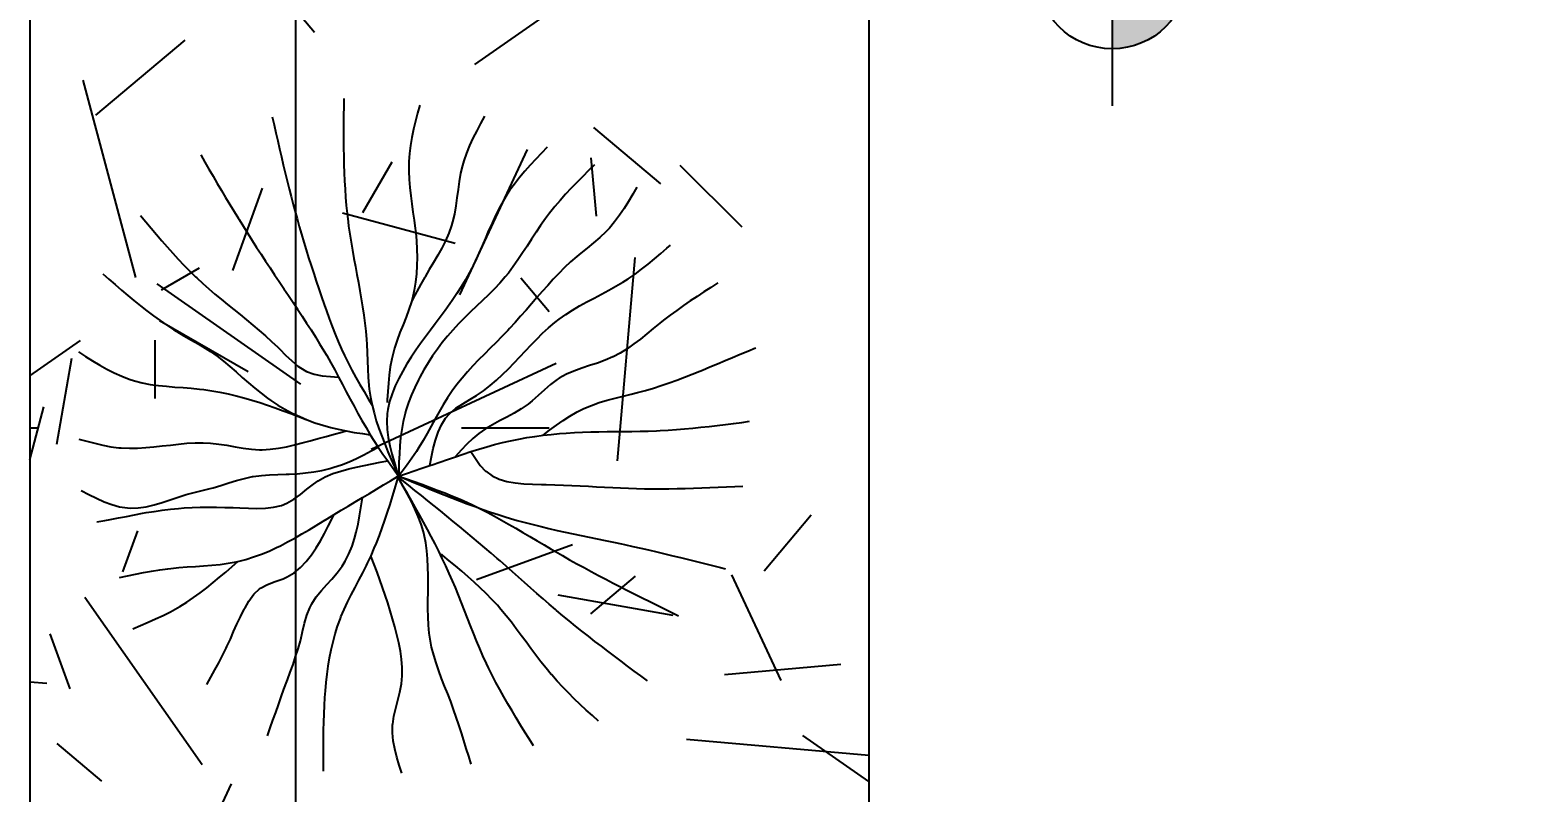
# Model space of a CAD drawing. Extents: x -120 to 1117, y 5 to 675.
# Drawn here: x 9.869 to 11.907, y 87.101 to 88.147 of the extents above; entities that cross this region are included whole.
import ezdxf

# ---------------------------------------------------------------- set-up
doc = ezdxf.new("R2010")
doc.units = 0
doc.header["$MEASUREMENT"] = 0
doc.layers.get('0').update_dxf_attribs({"linetype": 'CONTINUOUS'})
doc.layers.get('DEFPOINTS').update_dxf_attribs({"linetype": 'CONTINUOUS'})
for name, color, linetype in [('cota', 1, 'CONTINUOUS'), ('muro', 6, 'CONTINUOUS'), ('nivel', 4, 'CONTINUOUS'), ('piso', 4, 'CONTINUOUS'), ('vegetacao', 82, 'CONTINUOUS')]:
    doc.layers.add(name, color=color, linetype=linetype)
doc.styles.get("Standard").update_dxf_attribs({"font": 'arial.ttf'})
doc.dimstyles.new('cotass', dxfattribs={"dimtxt": 0.15, "dimasz": 0.15, "dimexe": 0.15, "dimexo": 0, "dimgap": 0.05, "dimtad": 0, "dimzin": 4, "dimdsep": 46, "dimtxsty": 'Standard', "dimblk": 'OBLIQUE', "dimcen": 0, "dimdle": 0.15, "dimclrd": 256, "dimclrt": 4, "dimadec": 0, "dimazin": 1, "dimtfac": 1, "dimtix": 1, "dimtofl": 0, "dimtmove": 0, "dimatfit": 3, "dimldrblk": 'OPEN30', "dimfxl": 0, "dimtolj": 1, "dimtzin": 0, "dimlwd": -1, "dimarcsym": 0})

# ---------------------------------------------------------------- blocks, each defined once
blk = doc.blocks.new('_Oblique')
at = {"color": 0, "linetype": 'ByBlock', "lineweight": -2}
blk.add_line((-0.5, -0.5), (0.5, 0.5), dxfattribs=at)
blk = doc.blocks.new('*D25')
at = {"layer": 'cota', "transparency": 16777216}
for p, q in [((10.2335, 93.8937), (10.2335, 86.4597)), ((10.2335, 78.4337), (10.2335, 85.8677))]:
    blk.add_line(p, q, dxfattribs=at)
at = {"layer": 'cota', "color": 0, "lineweight": -2, "transparency": 16777216}
for p, q in [((9.8693, 93.7437), (10.3835, 93.7437)), ((10.0093, 78.5837), (10.3835, 78.5837))]:
    blk.add_line(p, q, dxfattribs=at)
at = {"layer": 'DEFPOINTS', "color": 0, "transparency": 16777216}
for p in [(9.8693, 93.7437), (10.0093, 78.5837), (10.2335, 78.5837)]:
    blk.add_point(p, dxfattribs=at)
at = {"layer": 'cota', "transparency": 16777216, "xscale": 0.15, "yscale": 0.15, "zscale": 0.15}
for p, rotation in [((10.2335, 93.7437), 90), ((10.2335, 78.5837), 270)]:
    blk.add_blockref('_Oblique', p, dxfattribs=dict(at, rotation=rotation))
at = {"layer": 'cota', "color": 4, "transparency": 16777216, "insert": (10.2335, 86.1637), "char_height": 0.15, "attachment_point": 5, "rotation": 90}
blk.add_mtext('\\A1;15.16', dxfattribs=at)
blk = doc.blocks.new('_Open30')
at = {"color": 0, "linetype": 'ByBlock', "lineweight": -2}
for p, q in [((-1, 0.268), (0, 0)), ((0, 0), (-1, -0.268)), ((0, 0), (-1, 0))]:
    blk.add_line(p, q, dxfattribs=at)
blk = doc.blocks.new('NIVEL')
at = {"layer": 'nivel'}
h = blk.add_hatch(color=256, dxfattribs=at)
h.paths.add_polyline_path([(0, 0.1375, 0.414214), (-0.1375, 0), (0, 0)])
h.paths.add_polyline_path([(0, 0), (0, -0.1375, 0.414214), (0.1375, 0)])
for p, q in [((0, 0.2417), (0, -0.2417)), ((0.7095, 0), (-0.2418, 0))]:
    blk.add_line(p, q, dxfattribs=at)
blk.add_circle((0, 0), 0.1375, dxfattribs=at)

msp = doc.modelspace()

# ---------------------------------------------------------------- hatches: boundary and pattern name
at = {"layer": 'vegetacao'}
h = msp.add_hatch(dxfattribs=at)
h.set_pattern_fill('ANGLE', color=256, scale=2, style=0)
h.set_pattern_definition([(0, (0, 0), (0, 0.55), [0.4, -0.15]), (90, (0, 0), (-0.55, 3e-17), [0.4, -0.15])])
edge = h.paths.add_edge_path()
edge.add_line((33.5894, 75.9237), (33.5894, 116.2837))
edge.add_line((33.5894, 116.2837), (9.8693, 116.2837))
edge.add_line((9.8693, 116.2837), (9.8693, 110.2837))
edge.add_line((9.8693, 110.2837), (27.5894, 110.2837))
edge.add_arc((27.5894, 107.2837), 3, 0, 90, ccw=False)
edge.add_line((30.5894, 107.2837), (30.5894, 75.9237))
edge.add_line((30.5894, 75.9237), (33.5894, 75.9237))
edge = h.paths.add_edge_path(flags=17)
edge.add_line((27.3693, 110.2837), (27.5894, 110.2837))
edge.add_arc((27.5894, 107.2837), 3, 0, 90, ccw=False)
edge.add_line((30.5894, 107.2837), (30.5894, 93.8737))
edge.add_line((30.5894, 93.8737), (24.8993, 93.8737))
edge.add_line((24.8993, 93.8737), (24.8993, 91.5437))
edge.add_line((24.8993, 91.5437), (22.8493, 91.5437))
edge.add_line((22.8493, 91.5437), (22.8493, 95.2856))
edge.add_line((22.8493, 95.2856), (27.8493, 95.2856))
edge.add_line((27.8493, 95.2856), (27.8493, 97.7856))
edge.add_line((27.8493, 97.7856), (27.2544, 97.7856))
edge.add_line((27.2544, 97.7856), (27.2544, 105.2837))
edge.add_line((27.2544, 105.2837), (27.3693, 105.2837))
edge.add_line((27.3693, 105.2837), (27.3693, 110.2837))
h.paths.add_polyline_path([(22.8493, 95.2856), (22.8493, 97.7856), (27.8493, 97.7856), (27.8493, 95.2856)], flags=16)
h.paths.add_polyline_path([(22.2544, 97.7856), (22.2544, 100.2856), (27.2544, 100.2856), (27.2544, 97.7856)], flags=17)
h.paths.add_polyline_path([(22.2544, 100.2856), (22.2544, 102.7856), (27.2544, 102.7856), (27.2544, 100.2856)], flags=17)
h.paths.add_polyline_path([(22.2544, 102.7856), (22.2544, 105.2856), (27.2544, 105.2856), (27.2544, 102.7856)], flags=17)
h.paths.add_polyline_path([(27.3693, 105.2837), (24.8693, 105.2837), (24.8693, 110.2837), (27.3693, 110.2837)], flags=16)
h.paths.add_polyline_path([(24.8693, 105.2837), (22.3693, 105.2837), (22.3693, 110.2837), (24.8693, 110.2837)], flags=17)
h.paths.add_polyline_path([(22.3693, 105.2837), (19.8693, 105.2837), (19.8693, 110.2837), (22.3693, 110.2837)], flags=17)
h.paths.add_polyline_path([(19.8693, 105.2837), (17.3693, 105.2837), (17.3693, 110.2837), (19.8693, 110.2837)], flags=17)
h.paths.add_polyline_path([(17.3693, 105.2837), (14.8693, 105.2837), (14.8693, 110.2837), (17.3693, 110.2837)], flags=17)
h.paths.add_polyline_path([(14.8693, 105.2837), (12.3693, 105.2837), (12.3693, 110.2837), (14.8693, 110.2837)], flags=17)
h = msp.add_hatch(dxfattribs=at)
h.set_pattern_fill('TRACOS2', color=256, scale=2, style=0)
h.set_pattern_definition([(0, (1.44, 0.96), (0.88, 1.52), [0.08, -1.34, 0.06, -0.58, 0.12, -1.42]), (5, (0.54, 1.68), (0.787509, 1.554551), [0.16, -1.34, 0.12, -0.58, 0.24, -1.42]), (10, (1.06, 1.78), (0.53784, 1.902295), [0.14, -0.34, 0.18, -1.06, 0.1, -1.32]), (15, (0.7, 1.96), (0.450046, 1.797737), [0.28, -0.34, 0.3, -1.06, 0.22, -1.32]), (20, (0.86, 1.14), (0.889806, 1.473175), [0.16, -1.1, 0.14, -0.82, 0.1, -0.64]), (25, (1.14, 0.86), (0.997231, 1.458057), [0.22, -1.1, 0.28, -0.82, 0.24, -0.64]), (30, (1.44, 1.02), (-0.146462, 1.69368), [0.1, -0.66, 0.08, -0.98, 0.06, -1.3]), (35, (0.54, 0.3), (0.148824, 1.9842), [0.22, -0.66, 0.16, -0.98, 0.12, -1.3]), (40, (0.88, 1.46), (0.225573, 1.442469), [0.08, -0.88, 0.06, -0.56, 0.16, -1.02]), (45, (0.88, 0.74), (-0.410122, 1.965757), [0.16, -0.88, 0.12, -0.56, 0.3, -1.02]), (50, (1.18, 0.74), (-0.534986, 1.571557), [0.04, -0.74, 0.1, -1.22, 0.12, -0.62]), (60, (1.24, 0.88), (-0.663154, 1.491384), [0.1, -0.82, 0.04, -0.96, 0.08, -0.74]), (65, (0.52, 0.88), (-0.486328, 2.080453), [0.22, -0.82, 0.08, -0.96, 0.16, -0.74]), (70, (1.02, 0.64), (-0.732615, 1.437246), [0.06, -0.38, 0.12, -0.64, 0.08, -0.88]), (75, (0.3, 0.46), (-1.55056, 1.554275), [0.12, -0.38, 0.24, -0.64, 0.16, -0.88]), (80, (1.12, 1.82), (-1.390436, 1.09813), [0.14, -0.88, 0.06, -1.04, 0.12, -0.98]), (85, (1.3, 0.38), (-1.660168, 0.988455), [0.28, -0.88, 0.12, -1.04, 0.24, -0.98]), (90, (1.24, 0.96), (-1.76, 0.74), [0.12, -0.62, 0.08, -1.22, 0.04, -1.24]), (95, (0.52, 1.68), (-1.88055, 1.30105), [0.24, -0.62, 0.08, -1.22, 0.08, -1.24]), (100, (0.92, 1.58), (-1.653143, 0.967635), [0.14, -0.78, 0.12, -0.64, 0.14, -1.46]), (105, (1.28, 1.94), (-1.731187, 0.819872), [0.28, -0.78, 0.24, -0.64, 0.28, -1.46]), (110, (0.78, 0.44), (-1.602936, 0.544608), [0.16, -0.52, 0.08, -1.06, 0.12, -1.16]), (115, (1.86, 0.44), (-1.644302, 0.40283), [0.3, -0.52, 0.16, -1.06, 0.24, -1.16]), (120, (0.24, 0.68), (-1.911, 0.189948), [0.1, -1.34, 0.12, -0.62, 0.14, -0.82]), (125, (0.42, 0.86), (-2.170974, 0.066875), [0.22, -1.34, 0.24, -0.62, 0.28, -0.82]), (130, (0.68, 0.24), (-1.860718, 0.475107), [0.06, -0.44, 0.08, -0.86, 0.16, -1.12]), (135, (0.86, 0.42), (-2.149605, 0.311127), [0.12, -0.44, 0.16, -0.86, 0.3, -1.12]), (140, (0.08, 1.84), (-1.470646, -0.228038), [0.12, -0.72, 0.14, -0.62, 0.08, -0.84]), (145, (0.88, 0.58), (-1.548418, -0.502793), [0.24, -0.72, 0.28, -0.62, 0.16, -0.84]), (150, (1.74, 0.12), (-1.3655, -0.805115), [0.08, -0.56, 0.16, -1.24, 0.14, -1.14]), (155, (1.56, 1.22), (-1.77954, -0.692849), [0.16, -0.56, 0.3, -1.24, 0.28, -1.14]), (160, (0.42, 1.24), (-1.586007, -1.082858), [0.12, -0.84, 0.1, -0.76, 0.08, -1.22]), (165, (0.24, 0.52), (-1.70605, -1.344246), [0.24, -0.84, 0.22, -0.76, 0.16, -1.22]), (170, (0.54, 0.76), (-1.437627, -1.127488), [0.18, -0.66, 0.12, -0.9, 0.16, -0.88]), (175, (1.44, 1.66), (-1.365265, -1.607125), [0.22, -0.66, 0.24, -0.9, 0.26, -0.88])])
h.paths.add_polyline_path([(11.0193, 79.2137), (9.8693, 79.2137), (9.8693, 93.7437), (11.0193, 93.7437)])

# ---------------------------------------------------------------- linework, layer by layer
at = {"layer": 'muro'}
msp.add_line((9.8693, 93.7437), (9.8693, 78.5637), dxfattribs=at)
at = {"layer": 'piso'}
msp.add_line((11.0193, 93.7437), (11.0193, 78.5837), dxfattribs=at)
at = {"layer": 'vegetacao'}
for points in [[(10.2997, 88.0527), (10.2996, 88.0413), (10.2995, 88.0301), (10.2994, 88.0188), (10.2994, 88.0075), (10.2994, 87.9962), (10.2995, 87.9849), (10.2997, 87.9736), (10.3, 87.9623), (10.3004, 87.9511), (10.3008, 87.9398), (10.3015, 87.9286), (10.3023, 87.9174), (10.3032, 87.9062), (10.3043, 87.895), (10.3056, 87.8839), (10.3064, 87.878), (10.3079, 87.8669), (10.3097, 87.8558), (10.3116, 87.8447), (10.3136, 87.8336), (10.3156, 87.8225), (10.3177, 87.8114), (10.3198, 87.8004), (10.3218, 87.7893), (10.3238, 87.7782), (10.3256, 87.7671), (10.3273, 87.7559), (10.3287, 87.7448), (10.33, 87.7336), (10.331, 87.7223), (10.3314, 87.7157), (10.3319, 87.7044), (10.3322, 87.6931), (10.3326, 87.6818), (10.3332, 87.6706), (10.3341, 87.6594), (10.3346, 87.6544), (10.3363, 87.6434), (10.3385, 87.6324), (10.3412, 87.6216), (10.3443, 87.6108), (10.3479, 87.6002), (10.3517, 87.5895), (10.3558, 87.579), (10.3602, 87.5684), (10.3647, 87.5579), (10.3693, 87.5475), (10.374, 87.537), (10.3749, 87.535)], [(10.4039, 88.0438), (10.401, 88.0328), (10.3982, 88.0217), (10.3955, 88.0107), (10.3932, 87.9996), (10.3912, 87.9885), (10.3898, 87.9775), (10.3889, 87.9664), (10.3888, 87.9641), (10.3887, 87.953), (10.3892, 87.9418), (10.3902, 87.9307), (10.3915, 87.9195), (10.393, 87.9084), (10.3946, 87.8971), (10.3962, 87.8859), (10.3977, 87.8745), (10.3983, 87.8691), (10.3993, 87.8577), (10.4, 87.8463), (10.4003, 87.8349), (10.4001, 87.8236), (10.3994, 87.8123), (10.3982, 87.8011), (10.3963, 87.79), (10.3939, 87.779), (10.3925, 87.7741), (10.3891, 87.7634), (10.3852, 87.7528), (10.381, 87.7423), (10.3768, 87.7318), (10.3729, 87.7212), (10.3693, 87.7106), (10.3682, 87.7066), (10.3655, 87.6957), (10.3635, 87.6847), (10.3621, 87.6735), (10.3609, 87.6623), (10.3601, 87.651), (10.3594, 87.6396), (10.3592, 87.6361)], [(10.2017, 88.0278), (10.2042, 88.0168), (10.2067, 88.0059), (10.2092, 87.9949), (10.2117, 87.9839), (10.2143, 87.973), (10.2169, 87.962), (10.2195, 87.9511), (10.2222, 87.9401), (10.2249, 87.9292), (10.2277, 87.9183), (10.2305, 87.9074), (10.2327, 87.8992), (10.2357, 87.8884), (10.2387, 87.8775), (10.2419, 87.8667), (10.245, 87.8559), (10.2483, 87.8451), (10.2516, 87.8344), (10.255, 87.8237), (10.2585, 87.8129), (10.262, 87.8022), (10.2655, 87.7916), (10.2692, 87.7809), (10.273, 87.7703), (10.2761, 87.7615), (10.2799, 87.7509), (10.2839, 87.7403), (10.2879, 87.7298), (10.2922, 87.7194), (10.2967, 87.7091), (10.3008, 87.7002), (10.3058, 87.6901), (10.3109, 87.6802), (10.3164, 87.6703), (10.3219, 87.6605), (10.3276, 87.6508), (10.3334, 87.6411), (10.3385, 87.6324)], [(10.4928, 88.0288), (10.4873, 88.0188), (10.4819, 88.0087), (10.4768, 87.9986), (10.4721, 87.9884), (10.4678, 87.978), (10.4642, 87.9675), (10.4624, 87.9612), (10.4599, 87.9503), (10.4579, 87.9392), (10.4564, 87.928), (10.4548, 87.9167), (10.4533, 87.9055), (10.4513, 87.8944), (10.4488, 87.8835), (10.4473, 87.8785), (10.4436, 87.868), (10.4391, 87.8577), (10.434, 87.8477), (10.4285, 87.8378), (10.4227, 87.828), (10.4169, 87.8183), (10.4111, 87.8085), (10.4108, 87.8078), (10.4052, 87.798), (10.3999, 87.7881), (10.3946, 87.7782), (10.3925, 87.7741)], [(10.1038, 87.9754), (10.1094, 87.9657), (10.115, 87.9559), (10.1207, 87.9462), (10.1264, 87.9365), (10.132, 87.9267), (10.1378, 87.9171), (10.1436, 87.9074), (10.1494, 87.8978), (10.1553, 87.8882), (10.1562, 87.8867), (10.1621, 87.8772), (10.1681, 87.8676), (10.1741, 87.8582), (10.1802, 87.8487), (10.1864, 87.8393), (10.1925, 87.8298), (10.1987, 87.8204), (10.205, 87.8111), (10.2112, 87.8017), (10.2175, 87.7923), (10.2177, 87.7919), (10.224, 87.7825), (10.2303, 87.7732), (10.2365, 87.7638), (10.2427, 87.7544), (10.2488, 87.7449), (10.2549, 87.7355), (10.2608, 87.7259), (10.2667, 87.7163), (10.2725, 87.7067), (10.2763, 87.7002), (10.2818, 87.6904), (10.2873, 87.6805), (10.2926, 87.6706), (10.2979, 87.6606), (10.3032, 87.6507), (10.3085, 87.6407), (10.3138, 87.6308), (10.3192, 87.6209), (10.3247, 87.6111), (10.3303, 87.6014), (10.3361, 87.5917), (10.341, 87.5839), (10.3471, 87.5745), (10.3534, 87.5652), (10.3599, 87.5559), (10.3664, 87.5468), (10.373, 87.5376), (10.3749, 87.535)], [(10.5787, 87.9861), (10.5708, 87.978), (10.5629, 87.9697), (10.5552, 87.9615), (10.5477, 87.953), (10.5405, 87.9444), (10.5336, 87.9356), (10.5271, 87.9265), (10.5238, 87.9216), (10.518, 87.9121), (10.5127, 87.9023), (10.5076, 87.8922), (10.5029, 87.882), (10.4983, 87.8717), (10.4938, 87.8614), (10.4893, 87.8509), (10.4848, 87.8406), (10.4801, 87.8303), (10.4751, 87.8201), (10.472, 87.8142), (10.4666, 87.8043), (10.4608, 87.7947), (10.4546, 87.7852), (10.4483, 87.7758), (10.4419, 87.7666), (10.4385, 87.762), (10.4318, 87.7529), (10.4251, 87.7439), (10.4184, 87.735), (10.4117, 87.726), (10.405, 87.7169), (10.3986, 87.7077), (10.3923, 87.6983), (10.3862, 87.6888), (10.3805, 87.6791), (10.3751, 87.6689), (10.3702, 87.6586), (10.3659, 87.648), (10.3625, 87.6372), (10.3601, 87.6264), (10.3593, 87.6208), (10.3587, 87.6098), (10.3591, 87.5988), (10.3605, 87.5877), (10.3627, 87.5766), (10.3654, 87.5655), (10.3687, 87.5544), (10.3722, 87.5433), (10.3749, 87.535)], [(10.6432, 87.9618), (10.6351, 87.9539), (10.6272, 87.9459), (10.6192, 87.9378), (10.6114, 87.9297), (10.6037, 87.9215), (10.5962, 87.9131), (10.5889, 87.9046), (10.5818, 87.8958), (10.576, 87.8881), (10.5695, 87.8789), (10.5632, 87.8695), (10.557, 87.86), (10.5509, 87.8505), (10.5448, 87.8411), (10.5385, 87.8317), (10.5321, 87.8225), (10.5254, 87.8135), (10.5211, 87.8082), (10.5137, 87.7998), (10.5061, 87.7916), (10.4981, 87.7836), (10.49, 87.7758), (10.4818, 87.768), (10.4736, 87.7603), (10.4655, 87.7524), (10.4576, 87.7443), (10.4569, 87.7437), (10.4493, 87.7353), (10.4419, 87.7268), (10.4348, 87.718), (10.428, 87.709), (10.4215, 87.6998), (10.4153, 87.6903), (10.4095, 87.6806), (10.4041, 87.6707), (10.402, 87.6669), (10.397, 87.6567), (10.3925, 87.6463), (10.3884, 87.6358), (10.385, 87.6251), (10.3838, 87.6208), (10.3812, 87.6099), (10.3793, 87.5989), (10.3777, 87.5878), (10.3767, 87.5766), (10.3759, 87.5653), (10.3754, 87.5539), (10.3751, 87.5426), (10.3749, 87.535)], [(10.7015, 87.9314), (10.6958, 87.9215), (10.6899, 87.9117), (10.6839, 87.9021), (10.6776, 87.8928), (10.6709, 87.8838), (10.6637, 87.8752), (10.6588, 87.8699), (10.6507, 87.8622), (10.6421, 87.8549), (10.6334, 87.8478), (10.6246, 87.8407), (10.6191, 87.8361), (10.6106, 87.8287), (10.6024, 87.8209), (10.5945, 87.813), (10.5868, 87.8049), (10.5792, 87.7966), (10.5717, 87.7882), (10.5643, 87.7797), (10.5569, 87.7712), (10.5495, 87.7626), (10.542, 87.7541), (10.5345, 87.7457), (10.5269, 87.7374), (10.5244, 87.7347), (10.5165, 87.7265), (10.5086, 87.7184), (10.5005, 87.7104), (10.4925, 87.7024), (10.4846, 87.6944), (10.4768, 87.6862), (10.4692, 87.678), (10.4618, 87.6695), (10.4548, 87.6608), (10.4482, 87.6518), (10.4481, 87.6517), (10.4418, 87.6424), (10.4359, 87.6328), (10.4303, 87.6231), (10.4248, 87.6133), (10.4194, 87.6033), (10.4139, 87.5934), (10.4084, 87.5836), (10.4025, 87.574), (10.3993, 87.5688), (10.393, 87.5595), (10.3864, 87.5503), (10.3796, 87.5413), (10.3749, 87.535)], [(10.0213, 87.8924), (10.0285, 87.8837), (10.0358, 87.875), (10.0431, 87.8663), (10.0504, 87.8577), (10.0578, 87.8492), (10.0653, 87.8407), (10.0729, 87.8324), (10.0806, 87.8243), (10.0884, 87.8163), (10.0964, 87.8085), (10.0982, 87.8068), (10.1064, 87.7993), (10.1147, 87.7919), (10.1232, 87.7847), (10.1317, 87.7776), (10.1404, 87.7705), (10.1491, 87.7635), (10.1578, 87.7564), (10.1665, 87.7493), (10.1752, 87.7421), (10.1838, 87.7348), (10.1924, 87.7273), (10.2009, 87.7197), (10.2092, 87.7117), (10.2119, 87.7091), (10.2201, 87.7009), (10.2284, 87.693), (10.237, 87.6858), (10.2463, 87.6798), (10.2487, 87.6786), (10.259, 87.6749), (10.27, 87.6727), (10.2814, 87.6714), (10.2926, 87.6706)], [(10.4175, 87.5494), (10.4198, 87.5613), (10.4223, 87.573), (10.4253, 87.5844), (10.429, 87.5952), (10.4336, 87.6053), (10.4393, 87.6144), (10.4451, 87.621), (10.4534, 87.628), (10.4628, 87.6343), (10.4726, 87.6401), (10.4817, 87.6457), (10.4912, 87.6521), (10.5003, 87.6591), (10.5089, 87.6664), (10.5172, 87.6741), (10.5253, 87.6821), (10.5332, 87.6902), (10.5409, 87.6984), (10.5486, 87.7067), (10.5564, 87.7149), (10.5642, 87.7229), (10.5722, 87.7308), (10.5804, 87.7384), (10.5889, 87.7456), (10.5948, 87.7502), (10.6039, 87.7567), (10.6133, 87.7627), (10.623, 87.7684), (10.6328, 87.7739), (10.6428, 87.7792), (10.6528, 87.7845), (10.6628, 87.7899), (10.6727, 87.7954), (10.6824, 87.8011), (10.6897, 87.8057), (10.6989, 87.812), (10.708, 87.8187), (10.7169, 87.8256), (10.7256, 87.8328), (10.7342, 87.8401), (10.7427, 87.8474), (10.7477, 87.8518)], [(9.9694, 87.8126), (9.9779, 87.8051), (9.9864, 87.7976), (9.995, 87.7902), (10.0036, 87.7829), (10.0122, 87.7757), (10.021, 87.7686), (10.0298, 87.7616), (10.0388, 87.7548), (10.048, 87.7482), (10.0572, 87.7419), (10.0667, 87.7358), (10.0709, 87.7332), (10.0805, 87.7275), (10.0903, 87.7219), (10.1001, 87.7163), (10.1097, 87.7104), (10.1169, 87.7058), (10.126, 87.6993), (10.1349, 87.6924), (10.1436, 87.6852), (10.1521, 87.6779), (10.1606, 87.6704), (10.1691, 87.663), (10.1777, 87.6557), (10.1864, 87.6486), (10.1954, 87.6418), (10.1999, 87.6386), (10.2093, 87.6324), (10.219, 87.6267), (10.229, 87.6213), (10.2393, 87.6165), (10.2497, 87.612), (10.2603, 87.6081), (10.2711, 87.6046), (10.282, 87.6015), (10.2919, 87.5991), (10.303, 87.5969), (10.3141, 87.5949), (10.3252, 87.5933), (10.3361, 87.5917)], [(10.8123, 87.8), (10.8028, 87.7938), (10.7934, 87.7877), (10.784, 87.7815), (10.7747, 87.7752), (10.7654, 87.7688), (10.7563, 87.7623), (10.7472, 87.7556), (10.7381, 87.7488), (10.7327, 87.7445), (10.7239, 87.7374), (10.7151, 87.7302), (10.7063, 87.723), (10.6974, 87.7162), (10.6882, 87.7097), (10.6787, 87.7037), (10.6688, 87.6985), (10.6685, 87.6984), (10.6582, 87.6939), (10.6475, 87.69), (10.6367, 87.6865), (10.6258, 87.6829), (10.6152, 87.6791), (10.6049, 87.6747), (10.5951, 87.6694), (10.592, 87.6675), (10.5831, 87.6608), (10.5747, 87.6534), (10.5663, 87.6457), (10.5579, 87.6381), (10.5523, 87.6336), (10.543, 87.6272), (10.5333, 87.6214), (10.5233, 87.616), (10.5133, 87.6108), (10.5034, 87.6054), (10.4938, 87.5997), (10.485, 87.5936), (10.4764, 87.5864), (10.4683, 87.5786), (10.4606, 87.5704), (10.453, 87.5619), (10.4527, 87.5616)], [(10.5729, 87.5909), (10.5819, 87.5979), (10.5911, 87.6047), (10.6003, 87.6112), (10.6097, 87.6173), (10.6194, 87.623), (10.6289, 87.6277), (10.6392, 87.632), (10.6498, 87.6357), (10.6606, 87.6389), (10.6715, 87.6418), (10.6825, 87.6445), (10.6936, 87.6472), (10.7024, 87.6494), (10.7133, 87.6525), (10.7241, 87.6557), (10.7348, 87.6592), (10.7455, 87.6629), (10.7561, 87.6667), (10.7666, 87.6706), (10.7771, 87.6747), (10.7875, 87.6789), (10.7912, 87.6804), (10.8016, 87.6846), (10.812, 87.6889), (10.8224, 87.6933), (10.8327, 87.6976), (10.8431, 87.7021), (10.8535, 87.7065), (10.8638, 87.7109), (10.8646, 87.7112)], [(9.9361, 87.7052), (9.9458, 87.699), (9.9555, 87.693), (9.9653, 87.6871), (9.9752, 87.6816), (9.9852, 87.6765), (9.9954, 87.6718), (10.0058, 87.6679), (10.0129, 87.6656), (10.0235, 87.6629), (10.0345, 87.6608), (10.0456, 87.6593), (10.0568, 87.6581), (10.0681, 87.6571), (10.0795, 87.6563), (10.0908, 87.6554), (10.1022, 87.6543), (10.1079, 87.6537), (10.1191, 87.6521), (10.1301, 87.6501), (10.1412, 87.6478), (10.1521, 87.6451), (10.1629, 87.6422), (10.1737, 87.6391), (10.1845, 87.6357), (10.1952, 87.6321), (10.2059, 87.6284), (10.2165, 87.6246), (10.2272, 87.6206), (10.2378, 87.6166), (10.2483, 87.6126), (10.2497, 87.612)], [(10.3749, 87.535), (10.3856, 87.5386), (10.3962, 87.5421), (10.4069, 87.5457), (10.4175, 87.5494), (10.4208, 87.5505), (10.4314, 87.5542), (10.442, 87.5579), (10.4527, 87.5616), (10.4634, 87.5652), (10.4741, 87.5687), (10.4848, 87.5721), (10.4956, 87.5753), (10.5064, 87.5783), (10.5065, 87.5783), (10.5174, 87.581), (10.5284, 87.5835), (10.5395, 87.5857), (10.5505, 87.5877), (10.5617, 87.5894), (10.5729, 87.5909), (10.5841, 87.5922), (10.5953, 87.5933), (10.6045, 87.594), (10.6158, 87.5946), (10.627, 87.5951), (10.6383, 87.5955), (10.6495, 87.5958), (10.6608, 87.5959), (10.672, 87.5961), (10.6833, 87.5962), (10.6946, 87.5963), (10.7058, 87.5965), (10.717, 87.5968), (10.7283, 87.5972), (10.7332, 87.5974), (10.7444, 87.5981), (10.7557, 87.5988), (10.7669, 87.5998), (10.7781, 87.6008), (10.7893, 87.6019), (10.8004, 87.6032), (10.8117, 87.6045), (10.8228, 87.6058), (10.834, 87.6073), (10.8452, 87.6087), (10.8558, 87.6101)], [(9.9365, 87.5857), (9.9475, 87.5827), (9.9585, 87.5799), (9.9694, 87.5774), (9.9805, 87.5753), (9.9916, 87.5739), (9.9947, 87.5736), (10.0059, 87.5731), (10.017, 87.5733), (10.0283, 87.574), (10.0395, 87.575), (10.0508, 87.5763), (10.0621, 87.5776), (10.0733, 87.5789), (10.0846, 87.5799), (10.0959, 87.5805), (10.1071, 87.5806), (10.1173, 87.5801), (10.1285, 87.5789), (10.1397, 87.5772), (10.1509, 87.5752), (10.162, 87.5734), (10.1732, 87.572), (10.1843, 87.5712), (10.1878, 87.5712), (10.1989, 87.5717), (10.2101, 87.5731), (10.2212, 87.5753), (10.2323, 87.5778), (10.2429, 87.5805), (10.2539, 87.5834), (10.2648, 87.5864), (10.2756, 87.5893), (10.2865, 87.5923), (10.2973, 87.5953), (10.303, 87.5969)], [(9.9398, 87.5152), (9.9503, 87.5097), (9.9608, 87.5045), (9.9713, 87.4998), (9.9819, 87.4958), (9.9925, 87.4929), (10.0032, 87.4912), (10.0072, 87.4909), (10.0181, 87.4913), (10.029, 87.4929), (10.0399, 87.4955), (10.0508, 87.4988), (10.0618, 87.5025), (10.0729, 87.5062), (10.0838, 87.5095), (10.0948, 87.5125), (10.1057, 87.5151), (10.1166, 87.5178), (10.1206, 87.5189), (10.1314, 87.5221), (10.1421, 87.5255), (10.1529, 87.5288), (10.1638, 87.5318), (10.1747, 87.5342), (10.1756, 87.5344), (10.1868, 87.5358), (10.198, 87.5366), (10.2092, 87.5371), (10.2206, 87.5374), (10.2247, 87.5376), (10.236, 87.5382), (10.2473, 87.5393), (10.2585, 87.5408), (10.2696, 87.5428), (10.2805, 87.5454), (10.2859, 87.547), (10.2965, 87.5505), (10.307, 87.5547), (10.3172, 87.5593), (10.3274, 87.5642), (10.3375, 87.5694), (10.3471, 87.5745)], [(10.4741, 87.5687), (10.4802, 87.5589), (10.4868, 87.5496), (10.4942, 87.5416), (10.4943, 87.5415), (10.503, 87.5353), (10.5128, 87.5308), (10.5233, 87.5277), (10.5347, 87.5256), (10.5465, 87.5245), (10.5586, 87.5238), (10.5708, 87.5235), (10.5772, 87.5234), (10.5891, 87.5231), (10.6008, 87.5226), (10.6124, 87.5221), (10.6238, 87.5216), (10.635, 87.521), (10.6462, 87.5204), (10.6572, 87.5198), (10.6683, 87.5193), (10.6792, 87.5188), (10.6901, 87.5183), (10.7011, 87.5179), (10.712, 87.5177), (10.7231, 87.5175), (10.7342, 87.5175), (10.7453, 87.5176), (10.7565, 87.5178), (10.7677, 87.518), (10.779, 87.5183), (10.7903, 87.5187), (10.8016, 87.5191), (10.8129, 87.5196), (10.8243, 87.5201), (10.8357, 87.5207), (10.8468, 87.5212)], [(9.9613, 87.4724), (9.9725, 87.4742), (9.9797, 87.4755), (9.9908, 87.4776), (10.0018, 87.4797), (10.0129, 87.4819), (10.0239, 87.484), (10.0287, 87.4849), (10.0399, 87.4866), (10.051, 87.4882), (10.0623, 87.4895), (10.0734, 87.4906), (10.0808, 87.4912), (10.092, 87.4918), (10.1031, 87.4922), (10.1142, 87.4923), (10.1254, 87.4923), (10.1367, 87.4921), (10.1481, 87.4918), (10.1574, 87.4914), (10.1691, 87.4909), (10.1808, 87.4906), (10.1923, 87.491), (10.2035, 87.4922), (10.2142, 87.4948), (10.2217, 87.4977), (10.2313, 87.5032), (10.2403, 87.5099), (10.2492, 87.5171), (10.2582, 87.5241), (10.2646, 87.5285), (10.2744, 87.5339), (10.2848, 87.5383), (10.2956, 87.5418), (10.3066, 87.5447), (10.3166, 87.5471), (10.3276, 87.5495), (10.3387, 87.5517), (10.3497, 87.5539), (10.3599, 87.5559)], [(9.9922, 87.3959), (10.0033, 87.3982), (10.0143, 87.4005), (10.0254, 87.4026), (10.0364, 87.4046), (10.0476, 87.4064), (10.0587, 87.4079), (10.0627, 87.4084), (10.0739, 87.4094), (10.0852, 87.4103), (10.0965, 87.411), (10.1077, 87.4117), (10.119, 87.4126), (10.1302, 87.4138), (10.1413, 87.4153), (10.1523, 87.4173), (10.1546, 87.4178), (10.1655, 87.4206), (10.1762, 87.424), (10.1868, 87.4279), (10.1973, 87.4322), (10.2075, 87.4369), (10.2128, 87.4395), (10.2228, 87.4446), (10.2327, 87.45), (10.2424, 87.4556), (10.2522, 87.4614), (10.2618, 87.4672), (10.2714, 87.473), (10.277, 87.4765), (10.2866, 87.4823), (10.2962, 87.4881), (10.3059, 87.4939), (10.3155, 87.4997), (10.3252, 87.5055), (10.3349, 87.5113), (10.3445, 87.517), (10.3542, 87.5228), (10.3639, 87.5285), (10.3736, 87.5342), (10.3749, 87.535)], [(10.272, 87.1302), (10.2719, 87.1414), (10.2719, 87.1526), (10.2719, 87.1639), (10.272, 87.1751), (10.2721, 87.1863), (10.2724, 87.1976), (10.2728, 87.2089), (10.2733, 87.2201), (10.274, 87.2314), (10.2747, 87.2405), (10.2757, 87.2518), (10.277, 87.2631), (10.2785, 87.2743), (10.2803, 87.2855), (10.2825, 87.2966), (10.285, 87.3076), (10.2879, 87.3185), (10.2913, 87.3292), (10.2951, 87.3398), (10.2958, 87.3417), (10.3002, 87.352), (10.3049, 87.3622), (10.31, 87.3722), (10.3152, 87.3822), (10.3205, 87.3922), (10.3257, 87.4022), (10.3308, 87.4123), (10.3323, 87.4153), (10.3371, 87.4255), (10.3416, 87.4359), (10.3445, 87.443), (10.3486, 87.4534), (10.3525, 87.464), (10.3562, 87.4746), (10.3597, 87.4853), (10.3631, 87.496), (10.3665, 87.5068), (10.3697, 87.5176), (10.3729, 87.5284), (10.3749, 87.535)], [(10.4742, 87.14), (10.471, 87.1507), (10.4677, 87.1615), (10.4645, 87.1722), (10.4611, 87.183), (10.4576, 87.1937), (10.454, 87.2044), (10.4503, 87.215), (10.4463, 87.2256), (10.4463, 87.2257), (10.4422, 87.2363), (10.438, 87.2469), (10.4339, 87.2574), (10.4299, 87.268), (10.4262, 87.2787), (10.423, 87.2894), (10.4202, 87.3002), (10.4185, 87.3084), (10.4169, 87.3194), (10.4158, 87.3305), (10.4153, 87.3417), (10.415, 87.3531), (10.4151, 87.3644), (10.4152, 87.3758), (10.4153, 87.3872), (10.4153, 87.3986), (10.4151, 87.41), (10.4145, 87.4213), (10.4135, 87.4325), (10.412, 87.4436), (10.4098, 87.4545), (10.4088, 87.4585), (10.4056, 87.4691), (10.4018, 87.4796), (10.3973, 87.4899), (10.3924, 87.5), (10.3872, 87.5101), (10.3816, 87.5201), (10.376, 87.5301), (10.3736, 87.5342)], [(10.5599, 87.1648), (10.5539, 87.1744), (10.548, 87.1839), (10.542, 87.1935), (10.5361, 87.2032), (10.5303, 87.2128), (10.5246, 87.2225), (10.519, 87.2323), (10.5135, 87.2421), (10.5082, 87.252), (10.503, 87.262), (10.498, 87.272), (10.4952, 87.278), (10.4905, 87.2882), (10.4861, 87.2985), (10.4818, 87.3089), (10.4775, 87.3193), (10.4734, 87.3298), (10.4693, 87.3403), (10.4652, 87.3508), (10.4611, 87.3613), (10.4569, 87.3718), (10.4527, 87.3822), (10.4489, 87.3912), (10.4443, 87.4015), (10.4397, 87.4117), (10.4348, 87.4219), (10.4298, 87.432), (10.4248, 87.442), (10.4196, 87.452), (10.4143, 87.4619), (10.4089, 87.4718), (10.4035, 87.4817), (10.398, 87.4915), (10.3924, 87.5014), (10.3869, 87.5112), (10.3813, 87.5209), (10.3756, 87.5307), (10.3736, 87.5342)], [(10.7159, 87.2542), (10.7069, 87.2609), (10.6978, 87.2676), (10.6888, 87.2743), (10.6798, 87.2811), (10.6708, 87.2878), (10.6618, 87.2946), (10.6528, 87.3015), (10.644, 87.3083), (10.6351, 87.3152), (10.6262, 87.3222), (10.6174, 87.3292), (10.6087, 87.3363), (10.6, 87.3434), (10.5913, 87.3507), (10.5899, 87.3518), (10.5814, 87.3591), (10.5729, 87.3665), (10.5644, 87.3739), (10.556, 87.3813), (10.5476, 87.3888), (10.5392, 87.3963), (10.5308, 87.4038), (10.5223, 87.4113), (10.5139, 87.4187), (10.5101, 87.422), (10.5016, 87.4294), (10.493, 87.4367), (10.4844, 87.444), (10.4758, 87.4513), (10.4672, 87.4585), (10.4585, 87.4657), (10.4498, 87.4728), (10.4411, 87.48), (10.4324, 87.4871), (10.4236, 87.4942), (10.4149, 87.5012), (10.4061, 87.5083), (10.3973, 87.5153), (10.3885, 87.5223), (10.3797, 87.5294), (10.3736, 87.5342)], [(10.3749, 87.535), (10.3855, 87.5313), (10.3962, 87.5275), (10.4068, 87.5237), (10.4174, 87.5198), (10.4279, 87.5158), (10.4384, 87.5118), (10.4488, 87.5075), (10.4592, 87.5032), (10.4694, 87.4986), (10.4761, 87.4955), (10.4862, 87.4906), (10.4962, 87.4854), (10.5061, 87.4802), (10.516, 87.4747), (10.5257, 87.4692), (10.5355, 87.4635), (10.5452, 87.4578), (10.5549, 87.4521), (10.5646, 87.4463), (10.5743, 87.4405), (10.584, 87.4348), (10.5897, 87.4315), (10.5995, 87.4259), (10.6093, 87.4203), (10.6191, 87.4148), (10.629, 87.4094), (10.6389, 87.4041), (10.6488, 87.3988), (10.6588, 87.3935), (10.6688, 87.3883), (10.6788, 87.3832), (10.6888, 87.378), (10.6988, 87.3729), (10.7089, 87.3679), (10.719, 87.3628), (10.7291, 87.3578), (10.7391, 87.3528), (10.7492, 87.3478), (10.7586, 87.3432)], [(10.3749, 87.535), (10.3853, 87.5306), (10.3957, 87.5263), (10.4061, 87.5219), (10.4166, 87.5176), (10.427, 87.5134), (10.4375, 87.5092), (10.448, 87.505), (10.4585, 87.501), (10.469, 87.497), (10.4796, 87.4931), (10.4902, 87.4893), (10.5008, 87.4857), (10.5115, 87.4822), (10.5222, 87.4788), (10.5329, 87.4755), (10.5375, 87.4742), (10.5483, 87.4712), (10.5591, 87.4684), (10.5701, 87.4656), (10.581, 87.463), (10.592, 87.4605), (10.603, 87.4581), (10.614, 87.4557), (10.625, 87.4534), (10.636, 87.4511), (10.6471, 87.4489), (10.6581, 87.4466), (10.6692, 87.4443), (10.6802, 87.442), (10.6847, 87.441), (10.6957, 87.4386), (10.7067, 87.4361), (10.7176, 87.4336), (10.7286, 87.431), (10.7396, 87.4284), (10.7505, 87.4258), (10.7614, 87.4231), (10.7724, 87.4204), (10.7833, 87.4177), (10.7942, 87.4149), (10.8051, 87.4122), (10.816, 87.4094), (10.8227, 87.4077)], [(10.1952, 87.1789), (10.1989, 87.1896), (10.2027, 87.2002), (10.2065, 87.2108), (10.2102, 87.2214), (10.214, 87.232), (10.2178, 87.2426), (10.2216, 87.2532), (10.2225, 87.2556), (10.2264, 87.2662), (10.2302, 87.2767), (10.2338, 87.2874), (10.2372, 87.2981), (10.2403, 87.309), (10.2407, 87.3109), (10.2434, 87.322), (10.2461, 87.3331), (10.2492, 87.344), (10.2531, 87.3544), (10.2559, 87.3599), (10.262, 87.3692), (10.2691, 87.3779), (10.2767, 87.3864), (10.2834, 87.3937), (10.2907, 87.4024), (10.2974, 87.4115), (10.3017, 87.4183), (10.3068, 87.4283), (10.3111, 87.4387), (10.3146, 87.4495), (10.3169, 87.4582), (10.3193, 87.4692), (10.3214, 87.4803), (10.3232, 87.4914), (10.3248, 87.5025), (10.3252, 87.5055)], [(10.1122, 87.2491), (10.1177, 87.2591), (10.1231, 87.269), (10.1284, 87.2789), (10.1336, 87.2889), (10.1385, 87.299), (10.1397, 87.3013), (10.1443, 87.3115), (10.1488, 87.3216), (10.1534, 87.3319), (10.1582, 87.3421), (10.1634, 87.3523), (10.164, 87.3535), (10.1698, 87.3636), (10.1764, 87.3729), (10.1844, 87.3805), (10.1854, 87.3812), (10.195, 87.3864), (10.2057, 87.3903), (10.2165, 87.3942), (10.2221, 87.3966), (10.2317, 87.4024), (10.2404, 87.4096), (10.2482, 87.4179), (10.2553, 87.427), (10.2618, 87.4365), (10.2618, 87.4366), (10.2677, 87.4463), (10.2733, 87.4562), (10.2785, 87.4661), (10.2835, 87.4761), (10.2866, 87.4823)], [(10.3793, 87.1274), (10.3757, 87.1385), (10.3725, 87.1496), (10.3697, 87.1607), (10.3676, 87.1718), (10.3666, 87.1828), (10.3667, 87.1938), (10.3668, 87.1948), (10.3684, 87.2058), (10.3709, 87.2167), (10.3738, 87.2277), (10.3767, 87.2387), (10.3788, 87.2498), (10.3788, 87.25), (10.3799, 87.2612), (10.3798, 87.2724), (10.379, 87.2837), (10.3773, 87.2949), (10.3751, 87.3061), (10.3725, 87.3173), (10.3725, 87.3174), (10.3696, 87.3284), (10.3666, 87.3394), (10.3634, 87.3502), (10.36, 87.3609), (10.3565, 87.3716), (10.3528, 87.3823), (10.3491, 87.3928), (10.3453, 87.4034), (10.3414, 87.4139), (10.3375, 87.4244), (10.3371, 87.4255)], [(10.6487, 87.1988), (10.6404, 87.2064), (10.6321, 87.2141), (10.6239, 87.2218), (10.6157, 87.2296), (10.6077, 87.2375), (10.5999, 87.2456), (10.5922, 87.2538), (10.5847, 87.2622), (10.5841, 87.2629), (10.5769, 87.2716), (10.5699, 87.2804), (10.5631, 87.2893), (10.5563, 87.2984), (10.5496, 87.3075), (10.5429, 87.3165), (10.5362, 87.3256), (10.5294, 87.3345), (10.5224, 87.3434), (10.5152, 87.352), (10.5103, 87.3577), (10.5027, 87.3659), (10.4948, 87.374), (10.4868, 87.3818), (10.4785, 87.3895), (10.4702, 87.397), (10.4616, 87.4044), (10.453, 87.4117), (10.4443, 87.4189), (10.4356, 87.4261), (10.4335, 87.4279)], [(10.0108, 87.3254), (10.0212, 87.3299), (10.0316, 87.3344), (10.0419, 87.3391), (10.0521, 87.3439), (10.0621, 87.349), (10.0719, 87.3544), (10.0751, 87.3563), (10.0846, 87.3622), (10.0939, 87.3684), (10.103, 87.375), (10.112, 87.3818), (10.1208, 87.3889), (10.1295, 87.3961), (10.1381, 87.4034), (10.1466, 87.4109), (10.1546, 87.4178)]]:
    msp.add_lwpolyline(points, dxfattribs=at)

# ---------------------------------------------------------------- block references
at = {"layer": 'nivel', "xscale": 0.75, "yscale": 0.75, "zscale": 0.75}
msp.add_blockref('NIVEL', (11.353, 88.2241), dxfattribs=at)

# ---------------------------------------------------------------- dimensions: what is measured, and where the dimension line sits
at = {"layer": 'cota'}
dim = msp.add_linear_dim(base=(10.2335, 78.5837), p1=(9.8693, 93.7437), p2=(10.0093, 78.5837), angle=90, dimstyle='cotass', override={"dimtmove": 1}, dxfattribs=at)
dim.commit()
dim.dimension.update_dxf_attribs({"geometry": '*D25', "text_midpoint": (10.2335, 86.1637)})

doc.saveas('drawing.dxf')
